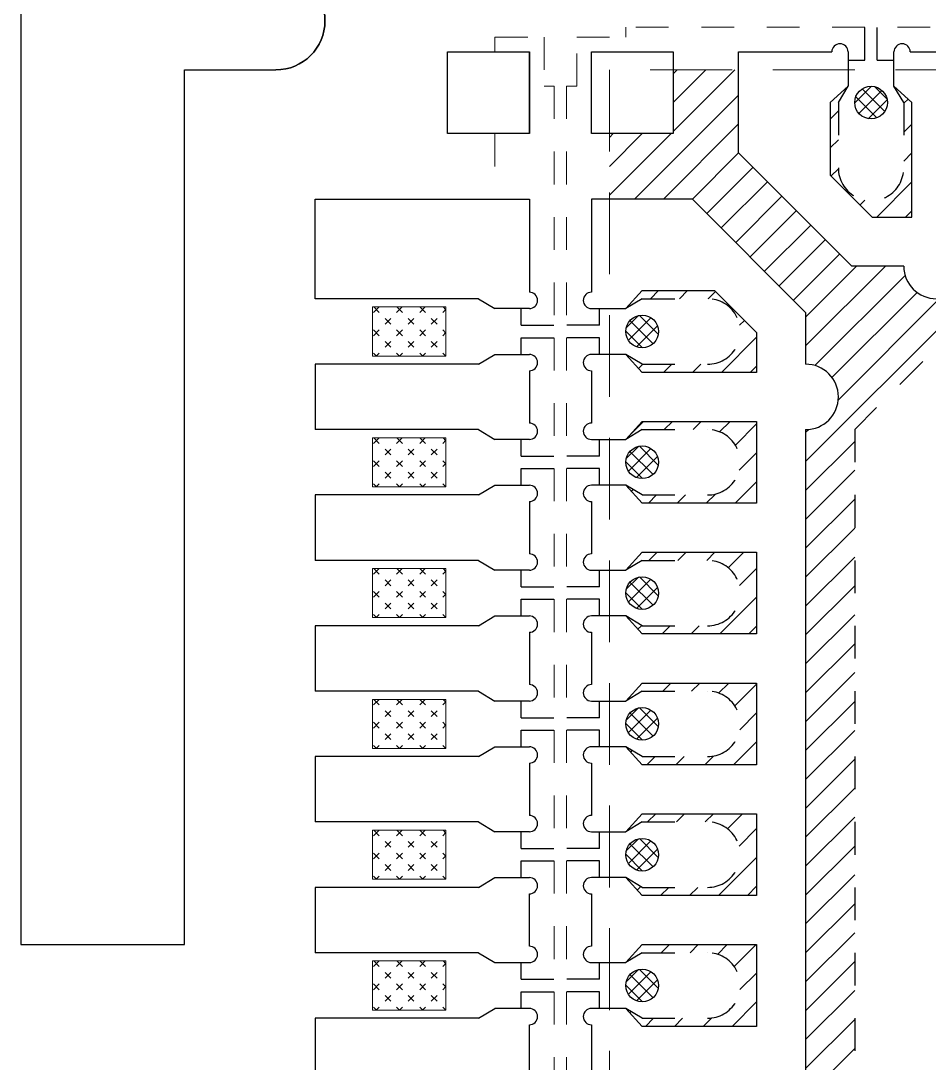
# Model space of a CAD drawing. Header units: inches. Extents: x 5 to 403, y 5 to 265.
# Drawn here: x 78.537 to 81.315, y 160.861 to 164.048 of the extents above; entities that cross this region are included whole.
import ezdxf

# ---------------------------------------------------------------- set-up
doc = ezdxf.new("R2010")
doc.units = ezdxf.units.IN
doc.header["$MEASUREMENT"] = 0
doc.linetypes.add('HIDDEN', pattern=[0.375, 0.25, -0.125])
for name, color, linetype in [('1D（虚线、T-shape等)', 4, 'Continuous'), ('1（实线、SECTION图示等）', 7, 'Continuous'), ('Half etch on bottom side（背面半蚀刻、实线） @ 1', 4, 'Continuous'), ('Half etch on top side（正面半蚀刻、实线）', 6, 'Continuous'), ('LFBOT（框架底面线、虚线）', 4, 'HIDDEN'), ('LFTOP（框架正面线、实线）', 7, 'Continuous'), ('PKG LINE（虚线）', 2, 'HIDDEN'), ('PLATING（电镀）', 3, 'Continuous')]:
    doc.layers.add(name, color=color, linetype=linetype)

msp = doc.modelspace()

# ---------------------------------------------------------------- hatches: boundary and pattern name
at = {"layer": 'Half etch on bottom side（背面半蚀刻、实线） @ 1', "ltscale": 0.05}
h = msp.add_hatch(dxfattribs=at)
h.set_pattern_fill('ANSI31', color=256, scale=0.5, style=0)
h.set_pattern_definition([(45, (-189.393086, -69.976644), (-0.044194174, 0.044194174), [])])
h.paths.add_polyline_path([(80.33732, 163.50304), (80.33732, 163.70304), (80.53232, 163.70304), (80.53232, 163.89804), (80.73232, 163.89804), (80.73232, 163.64446), (81.07875, 163.29804), (81.23732, 163.29804, 1), (81.43732, 163.29804), (81.63732, 163.29804, 1), (81.83732, 163.29804), (82.03732, 163.29804, 1), (82.23732, 163.29804), (82.43732, 163.29804, 1), (82.63732, 163.29804), (82.83732, 163.29804, 1), (83.03732, 163.29804), (83.41232, 163.29804), (83.41232, 163.79804), (83.46732, 163.84804), (83.43732, 163.79804), (83.43732, 163.59804, 1.0000032), (83.63732, 163.59804), (83.63732, 163.79804), (83.60732, 163.84804), (83.66232, 163.79804), (83.66232, 163.29804), (83.71232, 163.29804), (83.79732, 163.19604), (83.79732, 162.99804, 1), (83.79732, 162.79804), (83.79732, 159.39804, 1), (83.79732, 159.19804), (83.79732, 158.99804, 1), (83.79732, 158.79804), (83.79732, 158.60004), (83.71232, 158.49804), (83.26232, 158.49804), (83.26232, 157.99804), (83.20732, 157.94804), (83.23732, 157.99804), (83.23732, 158.19804, 1.0000032), (83.03732, 158.19804), (83.03732, 157.99804), (83.06732, 157.94804), (83.01232, 157.99804), (83.01232, 158.49804), (82.63732, 158.49804, 1), (82.43732, 158.49804), (82.23732, 158.49804, 1), (82.03732, 158.49804), (81.83732, 158.49804, 1), (81.63732, 158.49804), (81.43732, 158.49804, 1), (81.23732, 158.49804), (81.07875, 158.49804), (80.73232, 158.15162), (80.73232, 157.89804), (80.53232, 157.89804), (80.53232, 158.09304), (80.33732, 158.09304), (80.33732, 158.29304), (80.5909, 158.29304), (80.93732, 158.63946), (80.93732, 158.79804, 1), (80.93732, 158.99804), (80.93732, 159.19804, 1), (80.93732, 159.39804), (80.93732, 162.79804, 1), (80.93732, 162.99804), (80.93732, 163.15662), (80.5909, 163.50304)])
h.paths.add_polyline_path([(85.94232, 157.89804), (85.94232, 158.14693), (85.69155, 158.49804), (84.14207, 158.49804), (84.06232, 158.40235), (84.06232, 157.99804), (84.00732, 157.94804), (84.03732, 157.99804), (84.03732, 158.19804, 1.0000032), (83.83732, 158.19804), (83.83732, 157.99804), (83.86732, 157.94804), (83.81232, 157.99804), (83.81232, 158.38373), (83.94732, 158.54573), (83.94732, 158.79804, 1), (83.94732, 158.99804), (83.94732, 159.19804, 1), (83.94732, 159.39804), (83.94732, 159.59804, 1), (83.94732, 159.79804), (83.94732, 159.99804, 1), (83.94732, 160.19804), (83.94732, 160.39804, 1), (83.94732, 160.59804), (83.94732, 160.89804), (84.09732, 160.89804), (84.09732, 158.64804), (85.93732, 158.64804), (85.93732, 158.59804), (86.23732, 158.59804), (86.28732, 158.62804), (86.23732, 158.57304), (86.18732, 158.57304), (86.18732, 158.49804), (85.93732, 158.49804), (86.08375, 158.29304), (86.33732, 158.29304), (86.33732, 158.09304), (86.14232, 158.09304), (86.14232, 157.89804)])
h.paths.add_polyline_path([(85.94232, 163.89804), (86.14232, 163.89804), (86.14232, 163.70304), (86.33732, 163.70304), (86.33732, 163.50304), (86.08375, 163.50304), (85.93732, 163.29804), (86.18732, 163.29804), (86.18732, 163.22304), (86.23732, 163.22304), (86.28732, 163.16804), (86.23732, 163.19804), (85.93732, 163.19804), (85.93732, 163.14804), (84.09732, 163.14804), (84.09732, 161.39804), (86.23732, 161.39804), (86.28732, 161.42804), (86.23732, 161.37304), (86.18732, 161.37304), (86.18732, 161.27304), (85.83732, 161.27304, 1), (85.63732, 161.27304), (85.43732, 161.27304, 1), (85.23732, 161.27304), (85.03732, 161.27304, 1), (84.83732, 161.27304), (84.63732, 161.27304, 1), (84.43732, 161.27304), (84.23732, 161.27304, 1), (84.03732, 161.27304), (83.94732, 161.27304), (83.94732, 161.59804, 1), (83.94732, 161.79804), (83.94732, 161.99804, 1), (83.94732, 162.19804), (83.94732, 162.39804, 1), (83.94732, 162.59804), (83.94732, 162.79804, 1), (83.94732, 162.99804), (83.94732, 163.25035), (83.81232, 163.41235), (83.81232, 163.79804), (83.86732, 163.84804), (83.83732, 163.79804), (83.83732, 163.59804, 1.0000032), (84.03732, 163.59804), (84.03732, 163.79804), (84.00732, 163.84804), (84.06232, 163.79804), (84.06232, 163.39373), (84.14207, 163.29804), (84.43732, 163.29804, 1), (84.63732, 163.29804), (84.83732, 163.29804, 1), (85.03732, 163.29804), (85.23732, 163.29804, 1), (85.43732, 163.29804), (85.69155, 163.29804), (85.94232, 163.64914)])
h.paths.add_polyline_path([(84.09732, 160.89804), (84.09732, 160.97304), (86.13732, 160.97304), (86.13732, 160.79804), (86.23732, 160.79804), (86.28732, 160.76804), (86.23732, 160.82304), (86.18732, 160.82304), (86.18732, 161.12304), (85.83732, 161.12304, -1), (85.63732, 161.12304), (85.43732, 161.12304, -1), (85.23732, 161.12304), (85.03732, 161.12304, -1), (84.83732, 161.12304), (84.63732, 161.12304, -1), (84.43732, 161.12304), (84.23732, 161.12304, -1), (84.03732, 161.12304), (83.94732, 161.12304), (83.94732, 160.89804)])
h.paths.add_polyline_path([(84.21232, 158.34804), (84.21232, 157.99804), (84.26732, 157.94804), (84.23732, 157.99804), (84.23732, 158.19804, -1.0000032), (84.43732, 158.19804), (84.43732, 157.99804), (84.40732, 157.94804), (84.46232, 157.99804), (84.46232, 158.04804), (84.61232, 158.04804), (84.61232, 157.99804), (84.66732, 157.94804), (84.63732, 157.99804), (84.63732, 158.19804, -1.0000032), (84.83732, 158.19804), (84.83732, 157.99804), (84.80732, 157.94804), (84.86232, 157.99804), (84.86232, 158.04804), (85.01232, 158.04804), (85.01232, 157.99804), (85.06732, 157.94804), (85.03732, 157.99804), (85.03732, 158.19804, -1.0000032), (85.23732, 158.19804), (85.23732, 157.99804), (85.20732, 157.94804), (85.26232, 157.99804), (85.26232, 158.04804), (85.41232, 158.04804), (85.41232, 157.99804), (85.46732, 157.94804), (85.43732, 157.99804), (85.43732, 158.19804, -1.0000032), (85.63732, 158.19804), (85.63732, 157.99804), (85.60732, 157.94804), (85.71232, 157.99804), (85.71232, 158.21087), (85.61435, 158.34804)])
h.paths.add_polyline_path([(81.01232, 157.99804), (81.06732, 157.94804), (81.03732, 157.99804), (81.03732, 158.19804, -1.0000032), (81.23732, 158.19804), (81.23732, 157.99804), (81.20732, 157.94804), (81.26232, 157.99804), (81.26232, 158.34804), (81.14088, 158.34804), (81.01232, 158.21949)])
h.paths.add_polyline_path([(81.41232, 157.99804), (81.46732, 157.94804), (81.43732, 157.99804), (81.43732, 158.19804, -1.0000032), (81.63732, 158.19804), (81.63732, 157.99804), (81.60732, 157.94804), (81.66232, 157.99804), (81.66232, 158.34804), (81.41232, 158.34804)])
h.paths.add_polyline_path([(81.81232, 157.99804), (81.86732, 157.94804), (81.83732, 157.99804), (81.83732, 158.19804, -1.0000032), (82.03732, 158.19804), (82.03732, 157.99804), (82.00732, 157.94804), (82.06232, 157.99804), (82.06232, 158.34804), (81.81232, 158.34804)])
h.paths.add_polyline_path([(82.21232, 157.99804), (82.26732, 157.94804), (82.23732, 157.99804), (82.23732, 158.19804, -1.0000032), (82.43732, 158.19804), (82.43732, 157.99804), (82.40732, 157.94804), (82.46232, 157.99804), (82.46232, 158.34804), (82.21232, 158.34804)])
h.paths.add_polyline_path([(85.41232, 163.79804), (85.41232, 163.44804), (85.61435, 163.44804), (85.66232, 163.5152), (85.66232, 163.79804), (85.60732, 163.84804), (85.63732, 163.79804), (85.63732, 163.59804, -1.0000032), (85.43732, 163.59804), (85.43732, 163.79804), (85.46732, 163.84804)])
h.paths.add_polyline_path([(85.01232, 163.44804), (85.01232, 163.79804), (85.06732, 163.84804), (85.03732, 163.79804), (85.03732, 163.59804, 1.0000032), (85.23732, 163.59804), (85.23732, 163.79804), (85.20732, 163.84804), (85.26232, 163.79804), (85.26232, 163.44804)])
h.paths.add_polyline_path([(82.61232, 157.99804), (82.66732, 157.94804), (82.63732, 157.99804), (82.63732, 158.19804, -1.0000032), (82.83732, 158.19804), (82.83732, 157.99804), (82.80732, 157.94804), (82.86232, 157.99804), (82.86232, 158.34804), (82.61232, 158.34804)])
h.paths.add_polyline_path([(83.41232, 157.99804), (83.46732, 157.94804), (83.43732, 157.99804), (83.43732, 158.19804, -1.0000032), (83.63732, 158.19804), (83.63732, 157.99804), (83.60732, 157.94804), (83.66232, 157.99804), (83.66232, 158.34804), (83.41232, 158.34804)])
h.paths.add_polyline_path([(84.61232, 163.79804), (84.61232, 163.44804), (84.86232, 163.44804), (84.86232, 163.79804), (84.80732, 163.84804), (84.83732, 163.79804), (84.83732, 163.59804, -1.0000032), (84.63732, 163.59804), (84.63732, 163.79804), (84.66732, 163.84804)])
h.paths.add_polyline_path([(84.21232, 163.79804), (84.21232, 163.44804), (84.46232, 163.44804), (84.46232, 163.79804), (84.40732, 163.84804), (84.43732, 163.79804), (84.43732, 163.59804, -1.0000032), (84.23732, 163.59804), (84.23732, 163.79804), (84.26732, 163.84804)])
h.paths.add_polyline_path([(80.38732, 163.16804), (80.43732, 163.22304), (80.65877, 163.22304), (80.78732, 163.09449), (80.78732, 162.97304), (80.43732, 162.97304), (80.38732, 163.02804), (80.43732, 162.99804), (80.63732, 162.99804, 1.0000033), (80.63732, 163.19804), (80.43732, 163.19804)])
h.paths.add_polyline_path([(80.38732, 162.76804), (80.43732, 162.82304), (80.78732, 162.82304), (80.78732, 162.57304), (80.43732, 162.57304), (80.38732, 162.62804), (80.43732, 162.59804), (80.63732, 162.59804, 1.0000033), (80.63732, 162.79804), (80.43732, 162.79804)])
h.paths.add_polyline_path([(80.38732, 161.96804), (80.43732, 162.02304), (80.78732, 162.02304), (80.78732, 161.77304), (80.43732, 161.77304), (80.38732, 161.82804), (80.43732, 161.79804), (80.63732, 161.79804, 1.0000033), (80.63732, 161.99804), (80.43732, 161.99804)])
h.paths.add_polyline_path([(83.01232, 163.44804), (83.01232, 163.79804), (83.06732, 163.84804), (83.03732, 163.79804), (83.03732, 163.59804, 1.0000032), (83.23732, 163.59804), (83.23732, 163.79804), (83.20732, 163.84804), (83.26232, 163.79804), (83.26232, 163.44804)])
h.paths.add_polyline_path([(82.61232, 163.79804), (82.61232, 163.44804), (82.86232, 163.44804), (82.86232, 163.79804), (82.80732, 163.84804), (82.83732, 163.79804), (82.83732, 163.59804, -1.0000032), (82.63732, 163.59804), (82.63732, 163.79804), (82.66732, 163.84804)])
h.paths.add_polyline_path([(82.21232, 163.79804), (82.21232, 163.44804), (82.46232, 163.44804), (82.46232, 163.79804), (82.40732, 163.84804), (82.43732, 163.79804), (82.43732, 163.59804, -1.0000032), (82.23732, 163.59804), (82.23732, 163.79804), (82.26732, 163.84804)])
h.paths.add_polyline_path([(81.81232, 163.79804), (81.81232, 163.44804), (82.06232, 163.44804), (82.06232, 163.79804), (82.00732, 163.84804), (82.03732, 163.79804), (82.03732, 163.59804, -1.0000032), (81.83732, 163.59804), (81.83732, 163.79804), (81.86732, 163.84804)])
h.paths.add_polyline_path([(81.41232, 163.79804), (81.41232, 163.44804), (81.66232, 163.44804), (81.66232, 163.79804), (81.60732, 163.84804), (81.63732, 163.79804), (81.63732, 163.59804, -1.0000032), (81.43732, 163.59804), (81.43732, 163.79804), (81.46732, 163.84804)])
h.paths.add_polyline_path([(81.01232, 163.79804), (81.01232, 163.57659), (81.14088, 163.44804), (81.26232, 163.44804), (81.26232, 163.79804), (81.20732, 163.84804), (81.23732, 163.79804), (81.23732, 163.59804, -1.0000032), (81.03732, 163.59804), (81.03732, 163.79804), (81.06732, 163.84804)])
h.paths.add_polyline_path([(80.38732, 162.36804), (80.43732, 162.42304), (80.78732, 162.42304), (80.78732, 162.17304), (80.43732, 162.17304), (80.38732, 162.22804), (80.43732, 162.19804), (80.63732, 162.19804, 1.0000033), (80.63732, 162.39804), (80.43732, 162.39804)])
h.paths.add_polyline_path([(80.38732, 161.42804), (80.43732, 161.39804), (80.63732, 161.39804, 1.0000033), (80.63732, 161.59804), (80.43732, 161.59804), (80.38732, 161.56804), (80.43732, 161.62304), (80.78732, 161.62304), (80.78732, 161.37304), (80.43732, 161.37304)])
h.paths.add_polyline_path([(80.38732, 161.16804), (80.43732, 161.22304), (80.78732, 161.22304), (80.78732, 160.97304), (80.43732, 160.97304), (80.38732, 161.02804), (80.43732, 160.99804), (80.63732, 160.99804, 1.0000033), (80.63732, 161.19804), (80.43732, 161.19804)])
h.paths.add_polyline_path([(80.38732, 160.76804), (80.43732, 160.82304), (80.78732, 160.82304), (80.78732, 160.57304), (80.43732, 160.57304), (80.38732, 160.62804), (80.43732, 160.59804), (80.63732, 160.59804, 1.0000033), (80.63732, 160.79804), (80.43732, 160.79804)])
h.paths.add_polyline_path([(80.38732, 160.36804), (80.43732, 160.42304), (80.78732, 160.42304), (80.78732, 160.17304), (80.43732, 160.17304), (80.38732, 160.22804), (80.43732, 160.19804), (80.63732, 160.19804, 1.0000033), (80.63732, 160.39804), (80.43732, 160.39804)])
h.paths.add_polyline_path([(80.38732, 159.96804), (80.43732, 160.02304), (80.78732, 160.02304), (80.78732, 159.77304), (80.43732, 159.77304), (80.38732, 159.82804), (80.43732, 159.79804), (80.63732, 159.79804, 1.0000033), (80.63732, 159.99804), (80.43732, 159.99804)])
h.paths.add_polyline_path([(80.38732, 159.56804), (80.43732, 159.62304), (80.78732, 159.62304), (80.78732, 159.37304), (80.43732, 159.37304), (80.38732, 159.42804), (80.43732, 159.39804), (80.63732, 159.39804, 1.0000033), (80.63732, 159.59804), (80.43732, 159.59804)])
h.paths.add_polyline_path([(80.38732, 159.16804), (80.43732, 159.22304), (80.78732, 159.22304), (80.78732, 158.97304), (80.43732, 158.97304), (80.38732, 159.02804), (80.43732, 158.99804), (80.63732, 158.99804, 1.0000033), (80.63732, 159.19804), (80.43732, 159.19804)])
h.paths.add_polyline_path([(80.38732, 158.76804), (80.43732, 158.82304), (80.78732, 158.82304), (80.78732, 158.70159), (80.65877, 158.57304), (80.43732, 158.57304), (80.38732, 158.62804), (80.43732, 158.59804), (80.63732, 158.59804, 1.0000033), (80.63732, 158.79804), (80.43732, 158.79804)])
h.paths.add_polyline_path([(86.13732, 160.19804), (86.13732, 159.99804), (86.23732, 159.99804), (86.28732, 159.96804), (86.23732, 160.02304), (86.18732, 160.02304), (86.18732, 160.17304), (86.23732, 160.17304), (86.28732, 160.22804), (86.23732, 160.19804)])
h.paths.add_polyline_path([(86.13732, 160.59804), (86.13732, 160.39804), (86.23732, 160.39804), (86.28732, 160.36804), (86.23732, 160.42304), (86.18732, 160.42304), (86.18732, 160.57304), (86.23732, 160.57304), (86.28732, 160.62804), (86.23732, 160.59804)])
h.paths.add_polyline_path([(86.13732, 159.39804), (86.13732, 159.19804), (86.23732, 159.19804), (86.28732, 159.16804), (86.23732, 159.22304), (86.18732, 159.22304), (86.18732, 159.37304), (86.23732, 159.37304), (86.28732, 159.42804), (86.23732, 159.39804)])
h.paths.add_polyline_path([(86.13732, 158.99804), (86.13732, 158.79804), (86.23732, 158.79804), (86.28732, 158.76804), (86.23732, 158.82304), (86.18732, 158.82304), (86.18732, 158.97304), (86.23732, 158.97304), (86.28732, 159.02804), (86.23732, 158.99804)])
h.paths.add_polyline_path([(86.13732, 159.79804), (86.13732, 159.59804), (86.23732, 159.59804), (86.28732, 159.56804), (86.23732, 159.62304), (86.18732, 159.62304), (86.18732, 159.77304), (86.23732, 159.77304), (86.28732, 159.82804), (86.23732, 159.79804)])
h.paths.add_polyline_path([(86.13732, 162.59804), (86.13732, 162.39804), (86.23732, 162.39804), (86.28732, 162.36804), (86.23732, 162.42304), (86.18732, 162.42304), (86.18732, 162.57304), (86.23732, 162.57304), (86.28732, 162.62804), (86.23732, 162.59804)])
h.paths.add_polyline_path([(86.13732, 162.19804), (86.13732, 161.99804), (86.23732, 161.99804), (86.28732, 161.96804), (86.23732, 162.02304), (86.18732, 162.02304), (86.18732, 162.17304), (86.23732, 162.17304), (86.28732, 162.22804), (86.23732, 162.19804)])
h.paths.add_polyline_path([(86.13732, 161.79804), (86.13732, 161.59804), (86.23732, 161.59804), (86.28732, 161.56804), (86.23732, 161.62304), (86.18732, 161.62304), (86.18732, 161.77304), (86.23732, 161.77304), (86.28732, 161.82804), (86.23732, 161.79804)])
h.paths.add_polyline_path([(86.13732, 162.99804), (86.13732, 162.79804), (86.23732, 162.79804), (86.28732, 162.76804), (86.23732, 162.82304), (86.18732, 162.82304), (86.18732, 162.97304), (86.23732, 162.97304), (86.28732, 163.02804), (86.23732, 162.99804)])
h.paths.add_polyline_path([(83.64732, 160.89804), (83.64732, 163.14804), (81.43732, 163.14804), (81.08732, 162.79804), (81.08732, 158.64804), (83.64732, 158.64804)])
at = {"layer": 'Half etch on top side（正面半蚀刻、实线）', "lineweight": -3}
h = msp.add_hatch(dxfattribs=at)
h.set_pattern_fill('ANSI37', color=6, scale=0.01, angle=180)
h.set_pattern_definition([(135, (31.280153, 126.517212), (0.02245064, 0.02245064), []), (45, (31.280153, 126.517212), (0.02245064, -0.02245064), [])])
edge = h.paths.add_edge_path()
edge.add_arc((81.13732, 163.79804), 0.05, 551.45916, 902.57137)
edge.add_arc((81.13732, 163.79804), 0.05, 542.57137, 551.45916)
h = msp.add_hatch(dxfattribs=at)
h.set_pattern_fill('ANSI37', color=6, scale=0.01, angle=270)
h.set_pattern_definition([(225, (117.71815, 113.240867), (-0.02245064, 0.02245064), []), (135, (117.71815, 113.240867), (0.02245064, 0.02245064), [])])
edge = h.paths.add_edge_path()
edge.add_arc((80.43732, 163.09804), 0.05, 641.45916, 992.57137)
edge.add_arc((80.43732, 163.09804), 0.05, 632.57137, 641.45916)
h = msp.add_hatch(dxfattribs=at)
h.set_pattern_fill('ANSI37', color=6, scale=0.01, angle=270)
h.set_pattern_definition([(225, (117.71815, 112.840867), (-0.02245064, 0.02245064), []), (135, (117.71815, 112.840867), (0.02245064, 0.02245064), [])])
edge = h.paths.add_edge_path()
edge.add_arc((80.43732, 162.69804), 0.05, 641.45916, 992.57137)
edge.add_arc((80.43732, 162.69804), 0.05, 632.57137, 641.45916)
h = msp.add_hatch(dxfattribs=at)
h.set_pattern_fill('ANSI37', color=6, scale=0.01, angle=270)
h.set_pattern_definition([(225, (117.71815, 112.440867), (-0.02245064, 0.02245064), []), (135, (117.71815, 112.440867), (0.02245064, 0.02245064), [])])
edge = h.paths.add_edge_path()
edge.add_arc((80.43732, 162.29804), 0.05, 641.45916, 992.57137)
edge.add_arc((80.43732, 162.29804), 0.05, 632.57137, 641.45916)
h = msp.add_hatch(dxfattribs=at)
h.set_pattern_fill('ANSI37', color=6, scale=0.01, angle=270)
h.set_pattern_definition([(225, (117.71815, 112.040867), (-0.02245064, 0.02245064), []), (135, (117.71815, 112.040867), (0.02245064, 0.02245064), [])])
edge = h.paths.add_edge_path()
edge.add_arc((80.43732, 161.89804), 0.05, 641.45916, 992.57137)
edge.add_arc((80.43732, 161.89804), 0.05, 632.57137, 641.45916)
h = msp.add_hatch(dxfattribs=at)
h.set_pattern_fill('ANSI37', color=6, scale=0.01, angle=270)
h.set_pattern_definition([(225, (117.71815, 111.640867), (-0.02245064, 0.02245064), []), (135, (117.71815, 111.640867), (0.02245064, 0.02245064), [])])
edge = h.paths.add_edge_path()
edge.add_arc((80.43732, 161.49804), 0.05, 641.45916, 992.57137)
edge.add_arc((80.43732, 161.49804), 0.05, 632.57137, 641.45916)
h = msp.add_hatch(dxfattribs=at)
h.set_pattern_fill('ANSI37', color=6, scale=0.01, angle=270)
h.set_pattern_definition([(225, (117.71815, 111.240867), (-0.02245064, 0.02245064), []), (135, (117.71815, 111.240867), (0.02245064, 0.02245064), [])])
edge = h.paths.add_edge_path()
edge.add_arc((80.43732, 161.09804), 0.05, 641.45916, 992.57137)
edge.add_arc((80.43732, 161.09804), 0.05, 632.57137, 641.45916)
at = {"layer": 'PLATING（电镀）', "linetype": 'ByBlock', "lineweight": 5}
h = msp.add_hatch(dxfattribs=at)
h.set_pattern_fill('CROSS', color=3, scale=0.05, angle=90)
h.set_pattern_definition([(45, (-143.61794, -61.774744), (0.035355339, -0.035355339), [0.025, -0.025]), (315, (-143.61794, -61.75707), (-0.035355339, -0.035355339), [0.025, -0.025])])
h.paths.add_polyline_path([(79.83732, 163.02304), (79.61232, 163.02304), (79.61232, 163.17304), (79.83732, 163.17304)])
h = msp.add_hatch(dxfattribs=at)
h.set_pattern_fill('CROSS', color=3, scale=0.05, angle=90)
h.set_pattern_definition([(45, (-143.61794, -62.174744), (0.035355339, -0.035355339), [0.025, -0.025]), (315, (-143.61794, -62.15707), (-0.035355339, -0.035355339), [0.025, -0.025])])
h.paths.add_polyline_path([(79.83732, 162.62304), (79.61232, 162.62304), (79.61232, 162.77304), (79.83732, 162.77304)])
h = msp.add_hatch(dxfattribs=at)
h.set_pattern_fill('CROSS', color=3, scale=0.05, angle=90)
h.set_pattern_definition([(45, (-143.61794, -62.574744), (0.035355339, -0.035355339), [0.025, -0.025]), (315, (-143.61794, -62.55707), (-0.035355339, -0.035355339), [0.025, -0.025])])
h.paths.add_polyline_path([(79.83732, 162.22304), (79.61232, 162.22304), (79.61232, 162.37304), (79.83732, 162.37304)])
h = msp.add_hatch(dxfattribs=at)
h.set_pattern_fill('CROSS', color=3, scale=0.05, angle=90)
h.set_pattern_definition([(45, (-143.61794, -62.974744), (0.035355339, -0.035355339), [0.025, -0.025]), (315, (-143.61794, -62.95707), (-0.035355339, -0.035355339), [0.025, -0.025])])
h.paths.add_polyline_path([(79.83732, 161.82304), (79.61232, 161.82304), (79.61232, 161.97304), (79.83732, 161.97304)])
h = msp.add_hatch(dxfattribs=at)
h.set_pattern_fill('CROSS', color=3, scale=0.05, angle=90)
h.set_pattern_definition([(45, (-143.61794, -63.374744), (0.035355339, -0.035355339), [0.025, -0.025]), (315, (-143.61794, -63.35707), (-0.035355339, -0.035355339), [0.025, -0.025])])
h.paths.add_polyline_path([(79.83732, 161.42304), (79.61232, 161.42304), (79.61232, 161.57304), (79.83732, 161.57304)])
h = msp.add_hatch(dxfattribs=at)
h.set_pattern_fill('CROSS', color=3, scale=0.05, angle=90)
h.set_pattern_definition([(45, (-143.61794, -63.774744), (0.035355339, -0.035355339), [0.025, -0.025]), (315, (-143.61794, -63.75707), (-0.035355339, -0.035355339), [0.025, -0.025])])
h.paths.add_polyline_path([(79.83732, 161.02304), (79.61232, 161.02304), (79.61232, 161.17304), (79.83732, 161.17304)])

# ---------------------------------------------------------------- linework, layer by layer
at = {"layer": '1D（虚线、T-shape等)', "linetype": 'HIDDEN', "ltscale": 0.2}
for p, q in [((81.11832, 163.92804, 0.1444), (81.11832, 164.02904, 0.1444)), ((81.15632, 163.92804, 0.1444), (81.15632, 164.02904, 0.1444)), ((80.06732, 163.11704, 0.1444), (80.16832, 163.11704, 0.1444)), ((80.06732, 163.11704, 0.1444), (80.16832, 163.11704, 0.1444)), ((80.30732, 163.11704, 0.1444), (80.20632, 163.11704, 0.1444)), ((80.06732, 163.07904, 0.1444), (80.16832, 163.07904, 0.1444)), ((80.06732, 163.07904, 0.1444), (80.16832, 163.07904, 0.1444)), ((80.30732, 163.07904, 0.1444), (80.20632, 163.07904, 0.1444)), ((80.06732, 162.71704, 0.1444), (80.16832, 162.71704, 0.1444)), ((80.06732, 162.71704, 0.1444), (80.16832, 162.71704, 0.1444)), ((80.30732, 162.71704, 0.1444), (80.20632, 162.71704, 0.1444)), ((80.06732, 162.67904, 0.1444), (80.16832, 162.67904, 0.1444)), ((80.06732, 162.67904, 0.1444), (80.16832, 162.67904, 0.1444)), ((80.30732, 162.67904, 0.1444), (80.20632, 162.67904, 0.1444)), ((80.06732, 162.31704, 0.1444), (80.16832, 162.31704, 0.1444)), ((80.06732, 162.31704, 0.1444), (80.16832, 162.31704, 0.1444)), ((80.30732, 162.31704, 0.1444), (80.20632, 162.31704, 0.1444)), ((80.06732, 162.27904, 0.1444), (80.16832, 162.27904, 0.1444)), ((80.06732, 162.27904, 0.1444), (80.16832, 162.27904, 0.1444)), ((80.30732, 162.27904, 0.1444), (80.20632, 162.27904, 0.1444)), ((80.06732, 161.91704, 0.1444), (80.16832, 161.91704, 0.1444)), ((80.06732, 161.91704, 0.1444), (80.16832, 161.91704, 0.1444)), ((80.30732, 161.91704, 0.1444), (80.20632, 161.91704, 0.1444)), ((80.06732, 161.87904, 0.1444), (80.16832, 161.87904, 0.1444)), ((80.06732, 161.87904, 0.1444), (80.16832, 161.87904, 0.1444)), ((80.30732, 161.87904, 0.1444), (80.20632, 161.87904, 0.1444)), ((80.06732, 161.51704, 0.1444), (80.16832, 161.51704, 0.1444)), ((80.30732, 161.51704, 0.1444), (80.20632, 161.51704, 0.1444)), ((80.06732, 161.47904, 0.1444), (80.16832, 161.47904, 0.1444)), ((80.30732, 161.47904, 0.1444), (80.20632, 161.47904, 0.1444)), ((80.06732, 161.11704, 0.1444), (80.16832, 161.11704, 0.1444)), ((80.06732, 161.11704, 0.1444), (80.16832, 161.11704, 0.1444)), ((80.30732, 161.11704, 0.1444), (80.20632, 161.11704, 0.1444)), ((80.06732, 161.07904, 0.1444), (80.16832, 161.07904, 0.1444)), ((80.06732, 161.07904, 0.1444), (80.16832, 161.07904, 0.1444)), ((80.30732, 161.07904, 0.1444), (80.20632, 161.07904, 0.1444))]:
    msp.add_line(p, q, dxfattribs=at)
at = {"layer": '1D（虚线、T-shape等)', "linetype": 'HIDDEN', "lineweight": 0, "ltscale": 0.25}
msp.add_line((79.98732, 163.70304, 0.1444), (79.98732, 163.50304, 0.1444), dxfattribs=at)
at = {"layer": '1D（虚线、T-shape等)', "linetype": 'HIDDEN', "lineweight": 0, "ltscale": 0.25, "elevation": 0.1444}
for points in [[(80.20632, 163.84804), (80.23732, 163.84804), (80.23732, 163.99804), (80.38732, 163.99804), (80.38732, 164.02904)], [(79.98732, 163.95304), (79.98732, 163.99804), (80.13732, 163.99804), (80.13732, 163.84804), (80.16832, 163.84804)]]:
    msp.add_lwpolyline(points, dxfattribs=at)
at = {"layer": '1D（虚线、T-shape等)', "linetype": 'HIDDEN', "lineweight": 0, "ltscale": 0.3, "elevation": 0.1444}
for points in [[(81.11832, 164.02904), (80.38732, 164.02904)], [(81.51832, 164.02904), (81.15632, 164.02904)], [(80.16832, 163.84804), (80.16832, 163.11704)], [(80.20632, 163.84804), (80.20632, 163.11704)], [(80.16832, 163.07904), (80.16832, 162.71704)], [(80.20632, 163.07904), (80.20632, 162.71704)], [(80.16832, 162.67904), (80.16832, 162.31704)], [(80.20632, 162.67904), (80.20632, 162.31704)], [(80.16832, 162.27904), (80.16832, 161.91704)], [(80.20632, 162.27904), (80.20632, 161.91704)], [(80.16832, 161.87904), (80.16832, 161.51704)], [(80.20632, 161.87904), (80.20632, 161.51704)], [(80.16832, 161.47904), (80.16832, 161.11704)], [(80.20632, 161.47904), (80.20632, 161.11704)], [(80.16832, 161.07904), (80.16832, 160.71704)], [(80.20632, 161.07904), (80.20632, 160.71704)]]:
    msp.add_lwpolyline(points, dxfattribs=at)
at = {"layer": '1（实线、SECTION图示等）', "elevation": 0.1444}
msp.add_lwpolyline([(79.31732, 164.19804), (79.03732, 164.19804), (79.03732, 166.87304), (78.53732, 166.87304), (78.53732, 161.22304), (79.03732, 161.22304), (79.03732, 163.89804), (79.31732, 163.89804, 1), (79.31732, 164.19804, -1), (79.31732, 163.89804)], format="xyb", dxfattribs=at)
at = {"layer": 'Half etch on top side（正面半蚀刻、实线）', "color": 6, "lineweight": -3}
for centre in [(81.13732, 163.79804, 0.1444), (80.43732, 163.09804, 0.1444), (80.43732, 162.69804, 0.1444), (80.43732, 162.29804, 0.1444), (80.43732, 161.89804, 0.1444), (80.43732, 161.49804, 0.1444), (80.43732, 161.09804, 0.1444)]:
    msp.add_circle(centre, 0.05, dxfattribs=at)
at = {"layer": 'LFBOT（框架底面线、虚线）', "linetype": 'HIDDEN', "ltscale": 0.2}
for p, q in [((81.03732, 163.79804, 0.1444), (81.06732, 163.84804, 0.1444)), ((81.23732, 163.79804, 0.1444), (81.20732, 163.84804, 0.1444)), ((81.03732, 163.79804, 0.1444), (81.03732, 163.59804, 0.1444)), ((81.23732, 163.79804, 0.1444), (81.23732, 163.59804, 0.1444)), ((80.43732, 163.19804, 0.1444), (80.38732, 163.16804, 0.1444)), ((80.43732, 163.19804, 0.1444), (80.63732, 163.19804, 0.1444)), ((80.43732, 162.99804, 0.1444), (80.38732, 163.02804, 0.1444)), ((80.43732, 162.99804, 0.1444), (80.63732, 162.99804, 0.1444)), ((80.43732, 162.79804, 0.1444), (80.38732, 162.76804, 0.1444)), ((80.43732, 162.79804, 0.1444), (80.63732, 162.79804, 0.1444)), ((80.43732, 162.59804, 0.1444), (80.38732, 162.62804, 0.1444)), ((80.43732, 162.59804, 0.1444), (80.63732, 162.59804, 0.1444)), ((80.43732, 162.39804, 0.1444), (80.38732, 162.36804, 0.1444)), ((80.43732, 162.39804, 0.1444), (80.63732, 162.39804, 0.1444)), ((80.43732, 162.19804, 0.1444), (80.38732, 162.22804, 0.1444)), ((80.43732, 162.19804, 0.1444), (80.63732, 162.19804, 0.1444)), ((80.43732, 161.99804, 0.1444), (80.38732, 161.96804, 0.1444)), ((80.43732, 161.99804, 0.1444), (80.63732, 161.99804, 0.1444)), ((80.43732, 161.79804, 0.1444), (80.38732, 161.82804, 0.1444)), ((80.43732, 161.79804, 0.1444), (80.63732, 161.79804, 0.1444)), ((80.43732, 161.59804, 0.1444), (80.38732, 161.56804, 0.1444)), ((80.43732, 161.59804, 0.1444), (80.63732, 161.59804, 0.1444)), ((80.43732, 161.39804, 0.1444), (80.38732, 161.42804, 0.1444)), ((80.43732, 161.39804, 0.1444), (80.63732, 161.39804, 0.1444)), ((80.43732, 161.19804, 0.1444), (80.38732, 161.16804, 0.1444)), ((80.43732, 161.19804, 0.1444), (80.63732, 161.19804, 0.1444)), ((80.43732, 160.99804, 0.1444), (80.38732, 161.02804, 0.1444)), ((80.43732, 160.99804, 0.1444), (80.63732, 160.99804, 0.1444))]:
    msp.add_line(p, q, dxfattribs=at)
at = {"layer": 'LFBOT（框架底面线、虚线）', "linetype": 'HIDDEN', "ltscale": 0.2, "elevation": 0.1444}
for points in [[(81.06732, 163.92804), (81.11832, 163.92804)], [(81.15632, 163.92804), (81.20732, 163.92804)], [(80.06732, 163.11704), (80.06732, 163.16804)], [(80.30732, 163.11704), (80.30732, 163.16804)], [(80.06732, 163.02804), (80.06732, 163.07904)], [(80.30732, 163.02804), (80.30732, 163.07904)], [(80.06732, 162.71704), (80.06732, 162.76804)], [(80.30732, 162.71704), (80.30732, 162.76804)], [(80.06732, 162.62804), (80.06732, 162.67904)], [(80.30732, 162.62804), (80.30732, 162.67904)], [(80.06732, 162.31704), (80.06732, 162.36804)], [(80.30732, 162.31704), (80.30732, 162.36804)], [(80.06732, 162.22804), (80.06732, 162.27904)], [(80.30732, 162.22804), (80.30732, 162.27904)], [(80.06732, 161.91704), (80.06732, 161.96804)], [(80.30732, 161.91704), (80.30732, 161.96804)], [(80.06732, 161.82804), (80.06732, 161.87904)], [(80.30732, 161.82804), (80.30732, 161.87904)], [(80.06732, 161.51704), (80.06732, 161.56804)], [(80.30732, 161.51704), (80.30732, 161.56804)], [(80.06732, 161.42804), (80.06732, 161.47904)], [(80.30732, 161.42804), (80.30732, 161.47904)], [(80.06732, 161.11704), (80.06732, 161.16804)], [(80.30732, 161.11704), (80.30732, 161.16804)], [(80.06732, 161.02804), (80.06732, 161.07904)], [(80.30732, 161.02804), (80.30732, 161.07904)]]:
    msp.add_lwpolyline(points, dxfattribs=at)
msp.add_lwpolyline([(83.64732, 163.14804), (81.43732, 163.14804), (81.08732, 162.79804), (81.08732, 158.64804), (83.64732, 158.64804)], close=True, dxfattribs=at)
at = {"layer": 'LFBOT（框架底面线、虚线）', "linetype": 'HIDDEN', "ltscale": 0.2}
for centre, start, end in [((81.13732, 163.59804, 0.1444), 179.99982, 0.00019), ((80.63732, 163.09804, 0.1444), 269.99981, 90.00019), ((80.63732, 162.69804, 0.1444), 269.99981, 90.00019), ((80.63732, 162.29804, 0.1444), 269.99981, 90.00019), ((80.63732, 161.89804, 0.1444), 269.99981, 90.00019), ((80.63732, 161.49804, 0.1444), 269.99981, 90.00019), ((80.63732, 161.09804, 0.1444), 269.99981, 90.00019)]:
    msp.add_arc(centre, 0.1, start, end, dxfattribs=at)
at = {"layer": 'LFTOP（框架正面线、实线）', "color": 7}
for p, q in [((80.09232, 163.70304, 0.1444), (80.09232, 163.95304, 0.1444)), ((80.73232, 163.95304, 0.1444), (81.01732, 163.95304, 0.1444)), ((81.06732, 163.95304, 0.1444), (81.06732, 163.84804, 0.1444)), ((81.20732, 163.84804, 0.1444), (81.20732, 163.95304, 0.1444)), ((81.25732, 163.95304, 0.1444), (81.41732, 163.95304, 0.1444)), ((81.06732, 163.84804, 0.1444), (81.01232, 163.79804, 0.1444)), ((81.26232, 163.79804, 0.1444), (81.20732, 163.84804, 0.1444)), ((81.01232, 163.79804, 0.1444), (81.01232, 163.57659, 0.1444)), ((81.26232, 163.44804, 0.1444), (81.26232, 163.79804, 0.1444)), ((81.07875, 163.29804, 0.1444), (80.73232, 163.64446, 0.1444)), ((81.14088, 163.44804, 0.1444), (81.01232, 163.57659, 0.1444)), ((80.09232, 163.50304, 0.1444), (80.09232, 163.21804, 0.1444)), ((80.28232, 163.50304, 0.1444), (80.28232, 163.21804, 0.1444)), ((80.93732, 163.15662, 0.1444), (80.5909, 163.50304, 0.1444)), ((81.14088, 163.44804, 0.1444), (81.26232, 163.44804, 0.1444)), ((80.38732, 163.16804, 0.1444), (80.43732, 163.22304, 0.1444)), ((80.43732, 163.22304, 0.1444), (80.65877, 163.22304, 0.1444)), ((80.78732, 163.09449, 0.1444), (80.65877, 163.22304, 0.1444)), ((79.93732, 163.19804, 0.1444), (79.43732, 163.19804, 0.1444)), ((79.93732, 163.19804, 0.1444), (79.98732, 163.16804, 0.1444)), ((80.09232, 163.16804, 0.1444), (79.98732, 163.16804, 0.1444)), ((80.28232, 163.16804, 0.1444), (80.38732, 163.16804, 0.1444)), ((80.78732, 163.09449, 0.1444), (80.78732, 162.97304, 0.1444)), ((79.93732, 162.99804, 0.1444), (79.98732, 163.02804, 0.1444)), ((79.98732, 163.02804, 0.1444), (80.09232, 163.02804, 0.1444)), ((80.38732, 163.02804, 0.1444), (80.28232, 163.02804, 0.1444)), ((80.43732, 162.97304, 0.1444), (80.38732, 163.02804, 0.1444)), ((79.93732, 162.99804, 0.1444), (79.43732, 162.99804, 0.1444)), ((80.09232, 162.97804, 0.1444), (80.09232, 162.81804, 0.1444)), ((80.28232, 162.97804, 0.1444), (80.28232, 162.81804, 0.1444)), ((80.78732, 162.97304, 0.1444), (80.43732, 162.97304, 0.1444)), ((80.38732, 162.76804, 0.1444), (80.43732, 162.82304, 0.1444)), ((80.43732, 162.82304, 0.1444), (80.78732, 162.82304, 0.1444)), ((80.78732, 162.82304, 0.1444), (80.78732, 162.57304, 0.1444)), ((79.93732, 162.79804, 0.1444), (79.43732, 162.79804, 0.1444)), ((79.93732, 162.79804, 0.1444), (79.98732, 162.76804, 0.1444)), ((80.09232, 162.76804, 0.1444), (79.98732, 162.76804, 0.1444)), ((80.28232, 162.76804, 0.1444), (80.38732, 162.76804, 0.1444)), ((79.93732, 162.59804, 0.1444), (79.98732, 162.62804, 0.1444)), ((79.98732, 162.62804, 0.1444), (80.09232, 162.62804, 0.1444)), ((80.38732, 162.62804, 0.1444), (80.28232, 162.62804, 0.1444)), ((80.43732, 162.57304, 0.1444), (80.38732, 162.62804, 0.1444)), ((79.93732, 162.59804, 0.1444), (79.43732, 162.59804, 0.1444)), ((80.09232, 162.57804, 0.1444), (80.09232, 162.41804, 0.1444)), ((80.28232, 162.57804, 0.1444), (80.28232, 162.41804, 0.1444)), ((80.78732, 162.57304, 0.1444), (80.43732, 162.57304, 0.1444)), ((80.38732, 162.36804, 0.1444), (80.43732, 162.42304, 0.1444)), ((80.43732, 162.42304, 0.1444), (80.78732, 162.42304, 0.1444)), ((80.78732, 162.42304, 0.1444), (80.78732, 162.17304, 0.1444)), ((79.93732, 162.39804, 0.1444), (79.43732, 162.39804, 0.1444)), ((79.93732, 162.39804, 0.1444), (79.98732, 162.36804, 0.1444)), ((80.09232, 162.36804, 0.1444), (79.98732, 162.36804, 0.1444)), ((80.28232, 162.36804, 0.1444), (80.38732, 162.36804, 0.1444)), ((79.93732, 162.19804, 0.1444), (79.98732, 162.22804, 0.1444)), ((79.98732, 162.22804, 0.1444), (80.09232, 162.22804, 0.1444)), ((80.38732, 162.22804, 0.1444), (80.28232, 162.22804, 0.1444)), ((80.43732, 162.17304, 0.1444), (80.38732, 162.22804, 0.1444)), ((79.93732, 162.19804, 0.1444), (79.43732, 162.19804, 0.1444)), ((80.09232, 162.17804, 0.1444), (80.09232, 162.01804, 0.1444)), ((80.28232, 162.17804, 0.1444), (80.28232, 162.01804, 0.1444)), ((80.78732, 162.17304, 0.1444), (80.43732, 162.17304, 0.1444)), ((80.38732, 161.96804, 0.1444), (80.43732, 162.02304, 0.1444)), ((80.43732, 162.02304, 0.1444), (80.78732, 162.02304, 0.1444)), ((80.78732, 162.02304, 0.1444), (80.78732, 161.77304, 0.1444)), ((79.93732, 161.99804, 0.1444), (79.43732, 161.99804, 0.1444)), ((79.93732, 161.99804, 0.1444), (79.98732, 161.96804, 0.1444)), ((80.09232, 161.96804, 0.1444), (79.98732, 161.96804, 0.1444)), ((80.28232, 161.96804, 0.1444), (80.38732, 161.96804, 0.1444)), ((79.93732, 161.79804, 0.1444), (79.43732, 161.79804, 0.1444)), ((79.93732, 161.79804, 0.1444), (79.98732, 161.82804, 0.1444)), ((79.98732, 161.82804, 0.1444), (80.09232, 161.82804, 0.1444)), ((80.38732, 161.82804, 0.1444), (80.28232, 161.82804, 0.1444)), ((80.43732, 161.77304, 0.1444), (80.38732, 161.82804, 0.1444)), ((80.09232, 161.77804, 0.1444), (80.09232, 161.61804, 0.1444)), ((80.28232, 161.77804, 0.1444), (80.28232, 161.61804, 0.1444)), ((80.78732, 161.77304, 0.1444), (80.43732, 161.77304, 0.1444)), ((80.38732, 161.56804, 0.1444), (80.43732, 161.62304, 0.1444)), ((80.43732, 161.62304, 0.1444), (80.78732, 161.62304, 0.1444)), ((80.78732, 161.62304, 0.1444), (80.78732, 161.37304, 0.1444)), ((79.93732, 161.59804, 0.1444), (79.43732, 161.59804, 0.1444)), ((79.93732, 161.59804, 0.1444), (79.98732, 161.56804, 0.1444)), ((80.09232, 161.56804, 0.1444), (79.98732, 161.56804, 0.1444)), ((80.28232, 161.56804, 0.1444), (80.38732, 161.56804, 0.1444)), ((79.93732, 161.39804, 0.1444), (79.98732, 161.42804, 0.1444)), ((79.98732, 161.42804, 0.1444), (80.09232, 161.42804, 0.1444)), ((80.38732, 161.42804, 0.1444), (80.28232, 161.42804, 0.1444)), ((80.43732, 161.37304, 0.1444), (80.38732, 161.42804, 0.1444)), ((79.93732, 161.39804, 0.1444), (79.43732, 161.39804, 0.1444)), ((80.09232, 161.21804, 0.1444), (80.09232, 161.37804, 0.1444)), ((80.28232, 161.37804, 0.1444), (80.28232, 161.21804, 0.1444)), ((80.78732, 161.37304, 0.1444), (80.43732, 161.37304, 0.1444)), ((79.93732, 161.19804, 0.1444), (79.43732, 161.19804, 0.1444)), ((79.93732, 161.19804, 0.1444), (79.98732, 161.16804, 0.1444)), ((80.38732, 161.16804, 0.1444), (80.43732, 161.22304, 0.1444)), ((80.43732, 161.22304, 0.1444), (80.78732, 161.22304, 0.1444)), ((80.78732, 161.22304, 0.1444), (80.78732, 160.97304, 0.1444)), ((79.98732, 161.16804, 0.1444), (80.09232, 161.16804, 0.1444)), ((80.28232, 161.16804, 0.1444), (80.38732, 161.16804, 0.1444)), ((79.93732, 160.99804, 0.1444), (79.98732, 161.02804, 0.1444)), ((80.09232, 161.02804, 0.1444), (79.98732, 161.02804, 0.1444)), ((80.38732, 161.02804, 0.1444), (80.28232, 161.02804, 0.1444)), ((80.43732, 160.97304, 0.1444), (80.38732, 161.02804, 0.1444)), ((79.93732, 160.99804, 0.1444), (79.43732, 160.99804, 0.1444)), ((80.09232, 160.81804, 0.1444), (80.09232, 160.97804, 0.1444)), ((80.28232, 160.97804, 0.1444), (80.28232, 160.81804, 0.1444)), ((80.78732, 160.97304, 0.1444), (80.43732, 160.97304, 0.1444))]:
    msp.add_line(p, q, dxfattribs=at)
at = {"layer": 'LFTOP（框架正面线、实线）'}
for p, q in [((79.43732, 162.99804, 0.1444), (79.43732, 162.79804, 0.1444)), ((79.43732, 162.59804, 0.1444), (79.43732, 162.39804, 0.1444)), ((79.43732, 162.19804, 0.1444), (79.43732, 161.99804, 0.1444)), ((79.43732, 161.79804, 0.1444), (79.43732, 161.59804, 0.1444)), ((79.43732, 161.39804, 0.1444), (79.43732, 161.19804, 0.1444)), ((79.43732, 160.99804, 0.1444), (79.43732, 160.79804, 0.1444))]:
    msp.add_line(p, q, dxfattribs=at)
at = {"layer": 'LFTOP（框架正面线、实线）', "color": 7, "elevation": 0.1444}
for points in [[(80.09232, 163.95304), (80.09232, 163.70304), (79.84232, 163.70304), (79.84232, 163.95304)], [(80.28232, 163.95304), (80.53232, 163.95304), (80.53232, 163.70304), (80.28232, 163.70304)]]:
    msp.add_lwpolyline(points, close=True, dxfattribs=at)
for points in [[(80.73232, 163.64446), (80.73232, 163.95304)], [(79.43732, 163.19804), (79.43732, 163.50304), (80.09232, 163.50304)], [(80.5909, 163.50304), (80.28232, 163.50304)], [(81.23732, 163.29804), (81.07875, 163.29804)], [(80.93732, 163.15662), (80.93732, 162.99804)], [(80.93732, 162.79804), (80.93732, 159.39804)]]:
    msp.add_lwpolyline(points, dxfattribs=at)
at = {"layer": 'LFTOP（框架正面线、实线）', "color": 7}
for centre, radius, start, end in [((81.04232, 163.95304, 0.1444), 0.025, 0, 180), ((81.23232, 163.95304, 0.1444), 0.025, 0, 180), ((81.33732, 163.29804, 0.1444), 0.1, 180, 0), ((80.09232, 163.19304, 0.1444), 0.025, 270, 90), ((80.28232, 163.19304, 0.1444), 0.025, 90, 270), ((80.09232, 163.00304, 0.1444), 0.025, 270, 90), ((80.28232, 163.00304, 0.1444), 0.025, 90, 270), ((80.93732, 162.89804, 0.1444), 0.1, 270, 90), ((80.09232, 162.79304, 0.1444), 0.025, 270, 90), ((80.28232, 162.79304, 0.1444), 0.025, 90, 270), ((80.09232, 162.60304, 0.1444), 0.025, 270, 90), ((80.28232, 162.60304, 0.1444), 0.025, 90, 270), ((80.09232, 162.39304, 0.1444), 0.025, 270, 90), ((80.28232, 162.39304, 0.1444), 0.025, 90, 270), ((80.09232, 162.20304, 0.1444), 0.025, 270, 90), ((80.28232, 162.20304, 0.1444), 0.025, 90, 270), ((80.09232, 161.99304, 0.1444), 0.025, 270, 90), ((80.28232, 161.99304, 0.1444), 0.025, 90, 270), ((80.09232, 161.80304, 0.1444), 0.025, 270, 90), ((80.28232, 161.80304, 0.1444), 0.025, 90, 270), ((80.09232, 161.59304, 0.1444), 0.025, 270, 90), ((80.28232, 161.59304, 0.1444), 0.025, 90, 270), ((80.09232, 161.40304, 0.1444), 0.025, 270, 90), ((80.28232, 161.40304, 0.1444), 0.025, 90, 270), ((80.09232, 161.19304, 0.1444), 0.025, 270, 90), ((80.28232, 161.19304, 0.1444), 0.025, 90, 270), ((80.09232, 161.00304, 0.1444), 0.025, 270, 90), ((80.28232, 161.00304, 0.1444), 0.025, 90, 270)]:
    msp.add_arc(centre, radius, start, end, dxfattribs=at)
at = {"layer": 'PKG LINE（虚线）', "color": 2, "lineweight": 5, "elevation": 0.1444}
msp.add_lwpolyline([(80.33732, 157.89804), (86.33732, 157.89804), (86.33732, 163.89804), (80.33732, 163.89804)], close=True, dxfattribs=at)
at = {"layer": 'PLATING（电镀）', "color": 3, "linetype": 'ByBlock', "lineweight": 5, "elevation": 0.1444}
for points in [[(79.83732, 163.02304), (79.83732, 163.17304), (79.61232, 163.17304), (79.61232, 163.02304)], [(79.83732, 162.62304), (79.83732, 162.77304), (79.61232, 162.77304), (79.61232, 162.62304)], [(79.83732, 162.22304), (79.83732, 162.37304), (79.61232, 162.37304), (79.61232, 162.22304)], [(79.83732, 161.82304), (79.83732, 161.97304), (79.61232, 161.97304), (79.61232, 161.82304)], [(79.83732, 161.42304), (79.83732, 161.57304), (79.61232, 161.57304), (79.61232, 161.42304)], [(79.83732, 161.02304), (79.83732, 161.17304), (79.61232, 161.17304), (79.61232, 161.02304)]]:
    msp.add_lwpolyline(points, close=True, dxfattribs=at)

doc.saveas('drawing.dxf')
